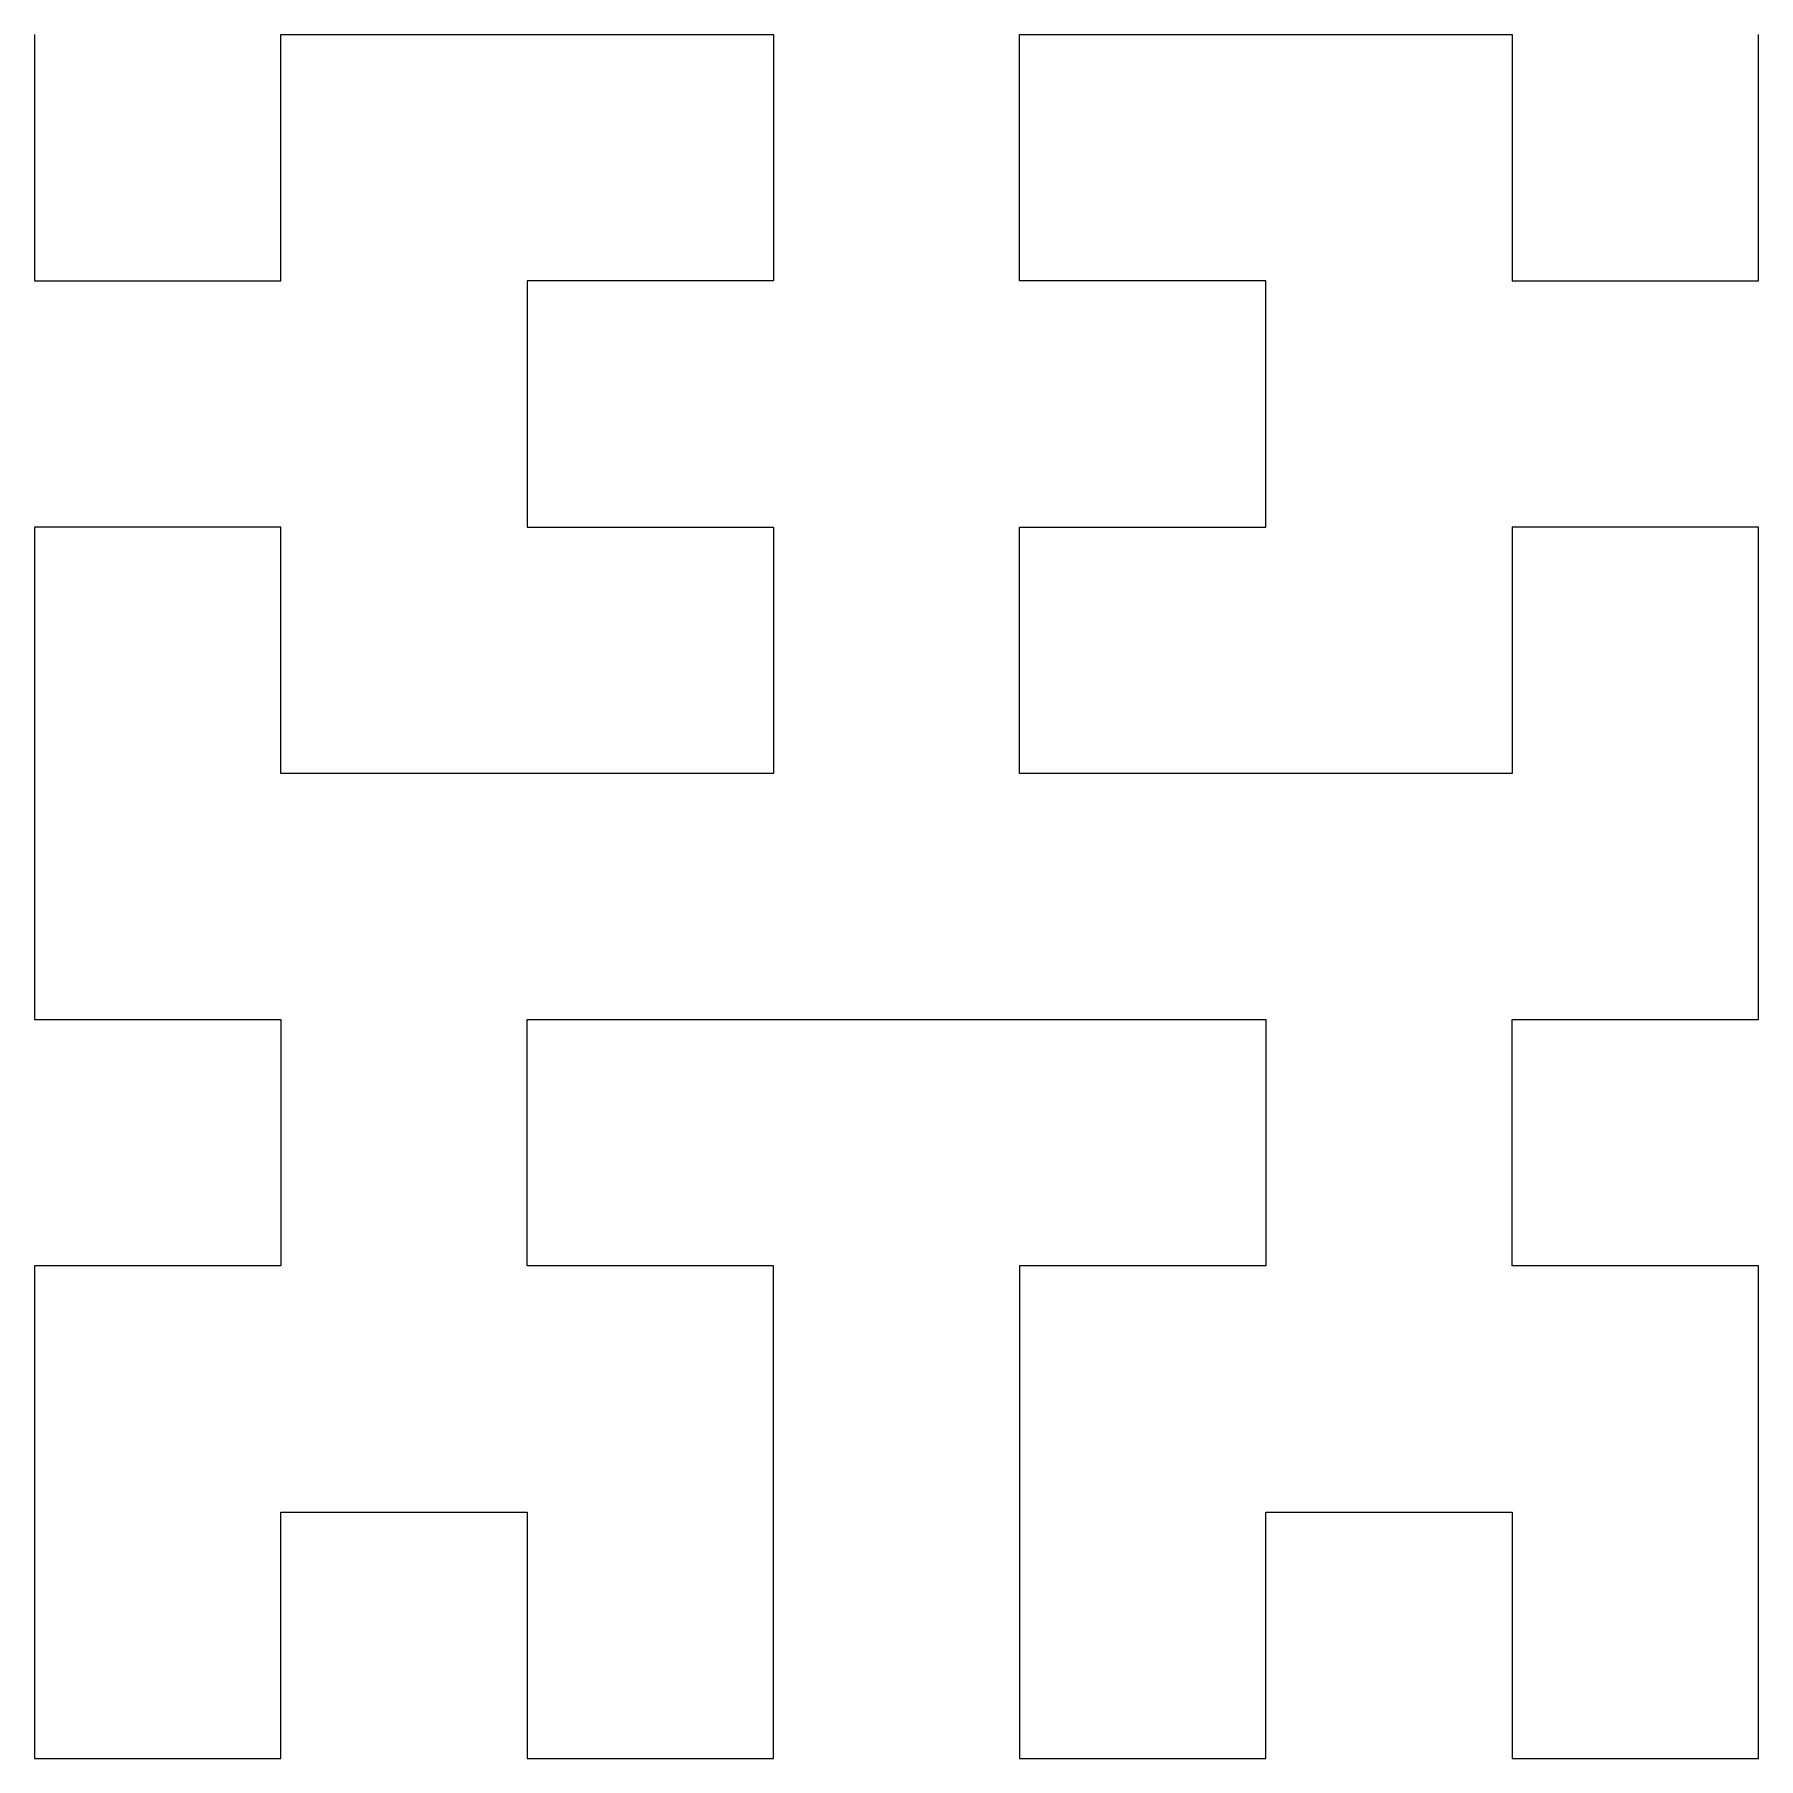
# Model space of a CAD drawing. Header units: millimetres. Extents: x 13 to 83, y 13 to 83.
import ezdxf

# ---------------------------------------------------------------- set-up
doc = ezdxf.new("R2010")
doc.units = ezdxf.units.MM
doc.layers.add('STUDY_GUIDES', color=7, linetype='Continuous')

msp = doc.modelspace()

# ---------------------------------------------------------------- linework, layer by layer
at = {"layer": 'STUDY_GUIDES'}
msp.add_lwpolyline([(13, 83), (13, 82.75), (13, 82.5), (13, 82.25), (13, 82), (13, 81.75), (13, 81.5), (13, 81.25), (13, 81), (13, 80.75), (13, 80.5), (13, 80.25), (13, 80), (13, 79.75), (13, 79.5), (13, 79.25), (13, 79), (13, 78.75), (13, 78.5), (13, 78.25), (13, 78), (13, 77.75), (13, 77.5), (13, 77.25), (13, 77), (13, 76.75), (13, 76.5), (13, 76.25), (13, 76), (13, 75.75), (13, 75.5), (13, 75.25), (13, 75), (13, 74.75), (13, 74.5), (13, 74.25), (13, 74), (13, 73.75), (13, 73.5), (13, 73.25), (13, 73), (13.25, 73), (13.5, 73), (13.75, 73), (14, 73), (14.25, 73), (14.5, 73), (14.75, 73), (15, 73), (15.25, 73), (15.5, 73), (15.75, 73), (16, 73), (16.25, 73), (16.5, 73), (16.75, 73), (17, 73), (17.25, 73), (17.5, 73), (17.75, 73), (18, 73), (18.25, 73), (18.5, 73), (18.75, 73), (19, 73), (19.25, 73), (19.5, 73), (19.75, 73), (20, 73), (20.25, 73), (20.5, 73), (20.75, 73), (21, 73), (21.25, 73), (21.5, 73), (21.75, 73), (22, 73), (22.25, 73), (22.5, 73), (22.75, 73), (23, 73), (23, 73.25), (23, 73.5), (23, 73.75), (23, 74), (23, 74.25), (23, 74.5), (23, 74.75), (23, 75), (23, 75.25), (23, 75.5), (23, 75.75), (23, 76), (23, 76.25), (23, 76.5), (23, 76.75), (23, 77), (23, 77.25), (23, 77.5), (23, 77.75), (23, 78), (23, 78.25), (23, 78.5), (23, 78.75), (23, 79), (23, 79.25), (23, 79.5), (23, 79.75), (23, 80), (23, 80.25), (23, 80.5), (23, 80.75), (23, 81), (23, 81.25), (23, 81.5), (23, 81.75), (23, 82), (23, 82.25), (23, 82.5), (23, 82.75), (23, 83), (23.25, 83), (23.5, 83), (23.75, 83), (24, 83), (24.25, 83), (24.5, 83), (24.75, 83), (25, 83), (25.25, 83), (25.5, 83), (25.75, 83), (26, 83), (26.25, 83), (26.5, 83), (26.75, 83), (27, 83), (27.25, 83), (27.5, 83), (27.75, 83), (28, 83), (28.25, 83), (28.5, 83), (28.75, 83), (29, 83), (29.25, 83), (29.5, 83), (29.75, 83), (30, 83), (30.25, 83), (30.5, 83), (30.75, 83), (31, 83), (31.25, 83), (31.5, 83), (31.75, 83), (32, 83), (32.25, 83), (32.5, 83), (32.75, 83), (33, 83), (33.25, 83), (33.5, 83), (33.75, 83), (34, 83), (34.25, 83), (34.5, 83), (34.75, 83), (35, 83), (35.25, 83), (35.5, 83), (35.75, 83), (36, 83), (36.25, 83), (36.5, 83), (36.75, 83), (37, 83), (37.25, 83), (37.5, 83), (37.75, 83), (38, 83), (38.25, 83), (38.5, 83), (38.75, 83), (39, 83), (39.25, 83), (39.5, 83), (39.75, 83), (40, 83), (40.25, 83), (40.5, 83), (40.75, 83), (41, 83), (41.25, 83), (41.5, 83), (41.75, 83), (42, 83), (42.25, 83), (42.5, 83), (42.75, 83), (43, 83), (43, 82.75), (43, 82.5), (43, 82.25), (43, 82), (43, 81.75), (43, 81.5), (43, 81.25), (43, 81), (43, 80.75), (43, 80.5), (43, 80.25), (43, 80), (43, 79.75), (43, 79.5), (43, 79.25), (43, 79), (43, 78.75), (43, 78.5), (43, 78.25), (43, 78), (43, 77.75), (43, 77.5), (43, 77.25), (43, 77), (43, 76.75), (43, 76.5), (43, 76.25), (43, 76), (43, 75.75), (43, 75.5), (43, 75.25), (43, 75), (43, 74.75), (43, 74.5), (43, 74.25), (43, 74), (43, 73.75), (43, 73.5), (43, 73.25), (43, 73), (42.75, 73), (42.5, 73), (42.25, 73), (42, 73), (41.75, 73), (41.5, 73), (41.25, 73), (41, 73), (40.75, 73), (40.5, 73), (40.25, 73), (40, 73), (39.75, 73), (39.5, 73), (39.25, 73), (39, 73), (38.75, 73), (38.5, 73), (38.25, 73), (38, 73), (37.75, 73), (37.5, 73), (37.25, 73), (37, 73), (36.75, 73), (36.5, 73), (36.25, 73), (36, 73), (35.75, 73), (35.5, 73), (35.25, 73), (35, 73), (34.75, 73), (34.5, 73), (34.25, 73), (34, 73), (33.75, 73), (33.5, 73), (33.25, 73), (33, 73), (33, 72.75), (33, 72.5), (33, 72.25), (33, 72), (33, 71.75), (33, 71.5), (33, 71.25), (33, 71), (33, 70.75), (33, 70.5), (33, 70.25), (33, 70), (33, 69.75), (33, 69.5), (33, 69.25), (33, 69), (33, 68.75), (33, 68.5), (33, 68.25), (33, 68), (33, 67.75), (33, 67.5), (33, 67.25), (33, 67), (33, 66.75), (33, 66.5), (33, 66.25), (33, 66), (33, 65.75), (33, 65.5), (33, 65.25), (33, 65), (33, 64.75), (33, 64.5), (33, 64.25), (33, 64), (33, 63.75), (33, 63.5), (33, 63.25), (33, 63), (33.25, 63), (33.5, 63), (33.75, 63), (34, 63), (34.25, 63), (34.5, 63), (34.75, 63), (35, 63), (35.25, 63), (35.5, 63), (35.75, 63), (36, 63), (36.25, 63), (36.5, 63), (36.75, 63), (37, 63), (37.25, 63), (37.5, 63), (37.75, 63), (38, 63), (38.25, 63), (38.5, 63), (38.75, 63), (39, 63), (39.25, 63), (39.5, 63), (39.75, 63), (40, 63), (40.25, 63), (40.5, 63), (40.75, 63), (41, 63), (41.25, 63), (41.5, 63), (41.75, 63), (42, 63), (42.25, 63), (42.5, 63), (42.75, 63), (43, 63), (43, 62.75), (43, 62.5), (43, 62.25), (43, 62), (43, 61.75), (43, 61.5), (43, 61.25), (43, 61), (43, 60.75), (43, 60.5), (43, 60.25), (43, 60), (43, 59.75), (43, 59.5), (43, 59.25), (43, 59), (43, 58.75), (43, 58.5), (43, 58.25), (43, 58), (43, 57.75), (43, 57.5), (43, 57.25), (43, 57), (43, 56.75), (43, 56.5), (43, 56.25), (43, 56), (43, 55.75), (43, 55.5), (43, 55.25), (43, 55), (43, 54.75), (43, 54.5), (43, 54.25), (43, 54), (43, 53.75), (43, 53.5), (43, 53.25), (43, 53), (42.75, 53), (42.5, 53), (42.25, 53), (42, 53), (41.75, 53), (41.5, 53), (41.25, 53), (41, 53), (40.75, 53), (40.5, 53), (40.25, 53), (40, 53), (39.75, 53), (39.5, 53), (39.25, 53), (39, 53), (38.75, 53), (38.5, 53), (38.25, 53), (38, 53), (37.75, 53), (37.5, 53), (37.25, 53), (37, 53), (36.75, 53), (36.5, 53), (36.25, 53), (36, 53), (35.75, 53), (35.5, 53), (35.25, 53), (35, 53), (34.75, 53), (34.5, 53), (34.25, 53), (34, 53), (33.75, 53), (33.5, 53), (33.25, 53), (33, 53), (32.75, 53), (32.5, 53), (32.25, 53), (32, 53), (31.75, 53), (31.5, 53), (31.25, 53), (31, 53), (30.75, 53), (30.5, 53), (30.25, 53), (30, 53), (29.75, 53), (29.5, 53), (29.25, 53), (29, 53), (28.75, 53), (28.5, 53), (28.25, 53), (28, 53), (27.75, 53), (27.5, 53), (27.25, 53), (27, 53), (26.75, 53), (26.5, 53), (26.25, 53), (26, 53), (25.75, 53), (25.5, 53), (25.25, 53), (25, 53), (24.75, 53), (24.5, 53), (24.25, 53), (24, 53), (23.75, 53), (23.5, 53), (23.25, 53), (23, 53), (23, 53.25), (23, 53.5), (23, 53.75), (23, 54), (23, 54.25), (23, 54.5), (23, 54.75), (23, 55), (23, 55.25), (23, 55.5), (23, 55.75), (23, 56), (23, 56.25), (23, 56.5), (23, 56.75), (23, 57), (23, 57.25), (23, 57.5), (23, 57.75), (23, 58), (23, 58.25), (23, 58.5), (23, 58.75), (23, 59), (23, 59.25), (23, 59.5), (23, 59.75), (23, 60), (23, 60.25), (23, 60.5), (23, 60.75), (23, 61), (23, 61.25), (23, 61.5), (23, 61.75), (23, 62), (23, 62.25), (23, 62.5), (23, 62.75), (23, 63), (22.75, 63), (22.5, 63), (22.25, 63), (22, 63), (21.75, 63), (21.5, 63), (21.25, 63), (21, 63), (20.75, 63), (20.5, 63), (20.25, 63), (20, 63), (19.75, 63), (19.5, 63), (19.25, 63), (19, 63), (18.75, 63), (18.5, 63), (18.25, 63), (18, 63), (17.75, 63), (17.5, 63), (17.25, 63), (17, 63), (16.75, 63), (16.5, 63), (16.25, 63), (16, 63), (15.75, 63), (15.5, 63), (15.25, 63), (15, 63), (14.75, 63), (14.5, 63), (14.25, 63), (14, 63), (13.75, 63), (13.5, 63), (13.25, 63), (13, 63), (13, 62.75), (13, 62.5), (13, 62.25), (13, 62), (13, 61.75), (13, 61.5), (13, 61.25), (13, 61), (13, 60.75), (13, 60.5), (13, 60.25), (13, 60), (13, 59.75), (13, 59.5), (13, 59.25), (13, 59), (13, 58.75), (13, 58.5), (13, 58.25), (13, 58), (13, 57.75), (13, 57.5), (13, 57.25), (13, 57), (13, 56.75), (13, 56.5), (13, 56.25), (13, 56), (13, 55.75), (13, 55.5), (13, 55.25), (13, 55), (13, 54.75), (13, 54.5), (13, 54.25), (13, 54), (13, 53.75), (13, 53.5), (13, 53.25), (13, 53), (13, 52.75), (13, 52.5), (13, 52.25), (13, 52), (13, 51.75), (13, 51.5), (13, 51.25), (13, 51), (13, 50.75), (13, 50.5), (13, 50.25), (13, 50), (13, 49.75), (13, 49.5), (13, 49.25), (13, 49), (13, 48.75), (13, 48.5), (13, 48.25), (13, 48), (13, 47.75), (13, 47.5), (13, 47.25), (13, 47), (13, 46.75), (13, 46.5), (13, 46.25), (13, 46), (13, 45.75), (13, 45.5), (13, 45.25), (13, 45), (13, 44.75), (13, 44.5), (13, 44.25), (13, 44), (13, 43.75), (13, 43.5), (13, 43.25), (13, 43), (13.25, 43), (13.5, 43), (13.75, 43), (14, 43), (14.25, 43), (14.5, 43), (14.75, 43), (15, 43), (15.25, 43), (15.5, 43), (15.75, 43), (16, 43), (16.25, 43), (16.5, 43), (16.75, 43), (17, 43), (17.25, 43), (17.5, 43), (17.75, 43), (18, 43), (18.25, 43), (18.5, 43), (18.75, 43), (19, 43), (19.25, 43), (19.5, 43), (19.75, 43), (20, 43), (20.25, 43), (20.5, 43), (20.75, 43), (21, 43), (21.25, 43), (21.5, 43), (21.75, 43), (22, 43), (22.25, 43), (22.5, 43), (22.75, 43), (23, 43), (23, 42.75), (23, 42.5), (23, 42.25), (23, 42), (23, 41.75), (23, 41.5), (23, 41.25), (23, 41), (23, 40.75), (23, 40.5), (23, 40.25), (23, 40), (23, 39.75), (23, 39.5), (23, 39.25), (23, 39), (23, 38.75), (23, 38.5), (23, 38.25), (23, 38), (23, 37.75), (23, 37.5), (23, 37.25), (23, 37), (23, 36.75), (23, 36.5), (23, 36.25), (23, 36), (23, 35.75), (23, 35.5), (23, 35.25), (23, 35), (23, 34.75), (23, 34.5), (23, 34.25), (23, 34), (23, 33.75), (23, 33.5), (23, 33.25), (23, 33), (22.75, 33), (22.5, 33), (22.25, 33), (22, 33), (21.75, 33), (21.5, 33), (21.25, 33), (21, 33), (20.75, 33), (20.5, 33), (20.25, 33), (20, 33), (19.75, 33), (19.5, 33), (19.25, 33), (19, 33), (18.75, 33), (18.5, 33), (18.25, 33), (18, 33), (17.75, 33), (17.5, 33), (17.25, 33), (17, 33), (16.75, 33), (16.5, 33), (16.25, 33), (16, 33), (15.75, 33), (15.5, 33), (15.25, 33), (15, 33), (14.75, 33), (14.5, 33), (14.25, 33), (14, 33), (13.75, 33), (13.5, 33), (13.25, 33), (13, 33), (13, 32.75), (13, 32.5), (13, 32.25), (13, 32), (13, 31.75), (13, 31.5), (13, 31.25), (13, 31), (13, 30.75), (13, 30.5), (13, 30.25), (13, 30), (13, 29.75), (13, 29.5), (13, 29.25), (13, 29), (13, 28.75), (13, 28.5), (13, 28.25), (13, 28), (13, 27.75), (13, 27.5), (13, 27.25), (13, 27), (13, 26.75), (13, 26.5), (13, 26.25), (13, 26), (13, 25.75), (13, 25.5), (13, 25.25), (13, 25), (13, 24.75), (13, 24.5), (13, 24.25), (13, 24), (13, 23.75), (13, 23.5), (13, 23.25), (13, 23), (13, 22.75), (13, 22.5), (13, 22.25), (13, 22), (13, 21.75), (13, 21.5), (13, 21.25), (13, 21), (13, 20.75), (13, 20.5), (13, 20.25), (13, 20), (13, 19.75), (13, 19.5), (13, 19.25), (13, 19), (13, 18.75), (13, 18.5), (13, 18.25), (13, 18), (13, 17.75), (13, 17.5), (13, 17.25), (13, 17), (13, 16.75), (13, 16.5), (13, 16.25), (13, 16), (13, 15.75), (13, 15.5), (13, 15.25), (13, 15), (13, 14.75), (13, 14.5), (13, 14.25), (13, 14), (13, 13.75), (13, 13.5), (13, 13.25), (13, 13), (13.25, 13), (13.5, 13), (13.75, 13), (14, 13), (14.25, 13), (14.5, 13), (14.75, 13), (15, 13), (15.25, 13), (15.5, 13), (15.75, 13), (16, 13), (16.25, 13), (16.5, 13), (16.75, 13), (17, 13), (17.25, 13), (17.5, 13), (17.75, 13), (18, 13), (18.25, 13), (18.5, 13), (18.75, 13), (19, 13), (19.25, 13), (19.5, 13), (19.75, 13), (20, 13), (20.25, 13), (20.5, 13), (20.75, 13), (21, 13), (21.25, 13), (21.5, 13), (21.75, 13), (22, 13), (22.25, 13), (22.5, 13), (22.75, 13), (23, 13), (23, 13.25), (23, 13.5), (23, 13.75), (23, 14), (23, 14.25), (23, 14.5), (23, 14.75), (23, 15), (23, 15.25), (23, 15.5), (23, 15.75), (23, 16), (23, 16.25), (23, 16.5), (23, 16.75), (23, 17), (23, 17.25), (23, 17.5), (23, 17.75), (23, 18), (23, 18.25), (23, 18.5), (23, 18.75), (23, 19), (23, 19.25), (23, 19.5), (23, 19.75), (23, 20), (23, 20.25), (23, 20.5), (23, 20.75), (23, 21), (23, 21.25), (23, 21.5), (23, 21.75), (23, 22), (23, 22.25), (23, 22.5), (23, 22.75), (23, 23), (23.25, 23), (23.5, 23), (23.75, 23), (24, 23), (24.25, 23), (24.5, 23), (24.75, 23), (25, 23), (25.25, 23), (25.5, 23), (25.75, 23), (26, 23), (26.25, 23), (26.5, 23), (26.75, 23), (27, 23), (27.25, 23), (27.5, 23), (27.75, 23), (28, 23), (28.25, 23), (28.5, 23), (28.75, 23), (29, 23), (29.25, 23), (29.5, 23), (29.75, 23), (30, 23), (30.25, 23), (30.5, 23), (30.75, 23), (31, 23), (31.25, 23), (31.5, 23), (31.75, 23), (32, 23), (32.25, 23), (32.5, 23), (32.75, 23), (33, 23), (33, 22.75), (33, 22.5), (33, 22.25), (33, 22), (33, 21.75), (33, 21.5), (33, 21.25), (33, 21), (33, 20.75), (33, 20.5), (33, 20.25), (33, 20), (33, 19.75), (33, 19.5), (33, 19.25), (33, 19), (33, 18.75), (33, 18.5), (33, 18.25), (33, 18), (33, 17.75), (33, 17.5), (33, 17.25), (33, 17), (33, 16.75), (33, 16.5), (33, 16.25), (33, 16), (33, 15.75), (33, 15.5), (33, 15.25), (33, 15), (33, 14.75), (33, 14.5), (33, 14.25), (33, 14), (33, 13.75), (33, 13.5), (33, 13.25), (33, 13), (33.25, 13), (33.5, 13), (33.75, 13), (34, 13), (34.25, 13), (34.5, 13), (34.75, 13), (35, 13), (35.25, 13), (35.5, 13), (35.75, 13), (36, 13), (36.25, 13), (36.5, 13), (36.75, 13), (37, 13), (37.25, 13), (37.5, 13), (37.75, 13), (38, 13), (38.25, 13), (38.5, 13), (38.75, 13), (39, 13), (39.25, 13), (39.5, 13), (39.75, 13), (40, 13), (40.25, 13), (40.5, 13), (40.75, 13), (41, 13), (41.25, 13), (41.5, 13), (41.75, 13), (42, 13), (42.25, 13), (42.5, 13), (42.75, 13), (43, 13), (43, 13.25), (43, 13.5), (43, 13.75), (43, 14), (43, 14.25), (43, 14.5), (43, 14.75), (43, 15), (43, 15.25), (43, 15.5), (43, 15.75), (43, 16), (43, 16.25), (43, 16.5), (43, 16.75), (43, 17), (43, 17.25), (43, 17.5), (43, 17.75), (43, 18), (43, 18.25), (43, 18.5), (43, 18.75), (43, 19), (43, 19.25), (43, 19.5), (43, 19.75), (43, 20), (43, 20.25), (43, 20.5), (43, 20.75), (43, 21), (43, 21.25), (43, 21.5), (43, 21.75), (43, 22), (43, 22.25), (43, 22.5), (43, 22.75), (43, 23), (43, 23.25), (43, 23.5), (43, 23.75), (43, 24), (43, 24.25), (43, 24.5), (43, 24.75), (43, 25), (43, 25.25), (43, 25.5), (43, 25.75), (43, 26), (43, 26.25), (43, 26.5), (43, 26.75), (43, 27), (43, 27.25), (43, 27.5), (43, 27.75), (43, 28), (43, 28.25), (43, 28.5), (43, 28.75), (43, 29), (43, 29.25), (43, 29.5), (43, 29.75), (43, 30), (43, 30.25), (43, 30.5), (43, 30.75), (43, 31), (43, 31.25), (43, 31.5), (43, 31.75), (43, 32), (43, 32.25), (43, 32.5), (43, 32.75), (43, 33), (42.75, 33), (42.5, 33), (42.25, 33), (42, 33), (41.75, 33), (41.5, 33), (41.25, 33), (41, 33), (40.75, 33), (40.5, 33), (40.25, 33), (40, 33), (39.75, 33), (39.5, 33), (39.25, 33), (39, 33), (38.75, 33), (38.5, 33), (38.25, 33), (38, 33), (37.75, 33), (37.5, 33), (37.25, 33), (37, 33), (36.75, 33), (36.5, 33), (36.25, 33), (36, 33), (35.75, 33), (35.5, 33), (35.25, 33), (35, 33), (34.75, 33), (34.5, 33), (34.25, 33), (34, 33), (33.75, 33), (33.5, 33), (33.25, 33), (33, 33), (33, 33.25), (33, 33.5), (33, 33.75), (33, 34), (33, 34.25), (33, 34.5), (33, 34.75), (33, 35), (33, 35.25), (33, 35.5), (33, 35.75), (33, 36), (33, 36.25), (33, 36.5), (33, 36.75), (33, 37), (33, 37.25), (33, 37.5), (33, 37.75), (33, 38), (33, 38.25), (33, 38.5), (33, 38.75), (33, 39), (33, 39.25), (33, 39.5), (33, 39.75), (33, 40), (33, 40.25), (33, 40.5), (33, 40.75), (33, 41), (33, 41.25), (33, 41.5), (33, 41.75), (33, 42), (33, 42.25), (33, 42.5), (33, 42.75), (33, 43), (33.25, 43), (33.5, 43), (33.75, 43), (34, 43), (34.25, 43), (34.5, 43), (34.75, 43), (35, 43), (35.25, 43), (35.5, 43), (35.75, 43), (36, 43), (36.25, 43), (36.5, 43), (36.75, 43), (37, 43), (37.25, 43), (37.5, 43), (37.75, 43), (38, 43), (38.25, 43), (38.5, 43), (38.75, 43), (39, 43), (39.25, 43), (39.5, 43), (39.75, 43), (40, 43), (40.25, 43), (40.5, 43), (40.75, 43), (41, 43), (41.25, 43), (41.5, 43), (41.75, 43), (42, 43), (42.25, 43), (42.5, 43), (42.75, 43), (43, 43), (43.25, 43), (43.5, 43), (43.75, 43), (44, 43), (44.25, 43), (44.5, 43), (44.75, 43), (45, 43), (45.25, 43), (45.5, 43), (45.75, 43), (46, 43), (46.25, 43), (46.5, 43), (46.75, 43), (47, 43), (47.25, 43), (47.5, 43), (47.75, 43), (48, 43), (48.25, 43), (48.5, 43), (48.75, 43), (49, 43), (49.25, 43), (49.5, 43), (49.75, 43), (50, 43), (50.25, 43), (50.5, 43), (50.75, 43), (51, 43), (51.25, 43), (51.5, 43), (51.75, 43), (52, 43), (52.25, 43), (52.5, 43), (52.75, 43), (53, 43), (53.25, 43), (53.5, 43), (53.75, 43), (54, 43), (54.25, 43), (54.5, 43), (54.75, 43), (55, 43), (55.25, 43), (55.5, 43), (55.75, 43), (56, 43), (56.25, 43), (56.5, 43), (56.75, 43), (57, 43), (57.25, 43), (57.5, 43), (57.75, 43), (58, 43), (58.25, 43), (58.5, 43), (58.75, 43), (59, 43), (59.25, 43), (59.5, 43), (59.75, 43), (60, 43), (60.25, 43), (60.5, 43), (60.75, 43), (61, 43), (61.25, 43), (61.5, 43), (61.75, 43), (62, 43), (62.25, 43), (62.5, 43), (62.75, 43), (63, 43), (63, 42.75), (63, 42.5), (63, 42.25), (63, 42), (63, 41.75), (63, 41.5), (63, 41.25), (63, 41), (63, 40.75), (63, 40.5), (63, 40.25), (63, 40), (63, 39.75), (63, 39.5), (63, 39.25), (63, 39), (63, 38.75), (63, 38.5), (63, 38.25), (63, 38), (63, 37.75), (63, 37.5), (63, 37.25), (63, 37), (63, 36.75), (63, 36.5), (63, 36.25), (63, 36), (63, 35.75), (63, 35.5), (63, 35.25), (63, 35), (63, 34.75), (63, 34.5), (63, 34.25), (63, 34), (63, 33.75), (63, 33.5), (63, 33.25), (63, 33), (62.75, 33), (62.5, 33), (62.25, 33), (62, 33), (61.75, 33), (61.5, 33), (61.25, 33), (61, 33), (60.75, 33), (60.5, 33), (60.25, 33), (60, 33), (59.75, 33), (59.5, 33), (59.25, 33), (59, 33), (58.75, 33), (58.5, 33), (58.25, 33), (58, 33), (57.75, 33), (57.5, 33), (57.25, 33), (57, 33), (56.75, 33), (56.5, 33), (56.25, 33), (56, 33), (55.75, 33), (55.5, 33), (55.25, 33), (55, 33), (54.75, 33), (54.5, 33), (54.25, 33), (54, 33), (53.75, 33), (53.5, 33), (53.25, 33), (53, 33), (53, 32.75), (53, 32.5), (53, 32.25), (53, 32), (53, 31.75), (53, 31.5), (53, 31.25), (53, 31), (53, 30.75), (53, 30.5), (53, 30.25), (53, 30), (53, 29.75), (53, 29.5), (53, 29.25), (53, 29), (53, 28.75), (53, 28.5), (53, 28.25), (53, 28), (53, 27.75), (53, 27.5), (53, 27.25), (53, 27), (53, 26.75), (53, 26.5), (53, 26.25), (53, 26), (53, 25.75), (53, 25.5), (53, 25.25), (53, 25), (53, 24.75), (53, 24.5), (53, 24.25), (53, 24), (53, 23.75), (53, 23.5), (53, 23.25), (53, 23), (53, 22.75), (53, 22.5), (53, 22.25), (53, 22), (53, 21.75), (53, 21.5), (53, 21.25), (53, 21), (53, 20.75), (53, 20.5), (53, 20.25), (53, 20), (53, 19.75), (53, 19.5), (53, 19.25), (53, 19), (53, 18.75), (53, 18.5), (53, 18.25), (53, 18), (53, 17.75), (53, 17.5), (53, 17.25), (53, 17), (53, 16.75), (53, 16.5), (53, 16.25), (53, 16), (53, 15.75), (53, 15.5), (53, 15.25), (53, 15), (53, 14.75), (53, 14.5), (53, 14.25), (53, 14), (53, 13.75), (53, 13.5), (53, 13.25), (53, 13), (53.25, 13), (53.5, 13), (53.75, 13), (54, 13), (54.25, 13), (54.5, 13), (54.75, 13), (55, 13), (55.25, 13), (55.5, 13), (55.75, 13), (56, 13), (56.25, 13), (56.5, 13), (56.75, 13), (57, 13), (57.25, 13), (57.5, 13), (57.75, 13), (58, 13), (58.25, 13), (58.5, 13), (58.75, 13), (59, 13), (59.25, 13), (59.5, 13), (59.75, 13), (60, 13), (60.25, 13), (60.5, 13), (60.75, 13), (61, 13), (61.25, 13), (61.5, 13), (61.75, 13), (62, 13), (62.25, 13), (62.5, 13), (62.75, 13), (63, 13), (63, 13.25), (63, 13.5), (63, 13.75), (63, 14), (63, 14.25), (63, 14.5), (63, 14.75), (63, 15), (63, 15.25), (63, 15.5), (63, 15.75), (63, 16), (63, 16.25), (63, 16.5), (63, 16.75), (63, 17), (63, 17.25), (63, 17.5), (63, 17.75), (63, 18), (63, 18.25), (63, 18.5), (63, 18.75), (63, 19), (63, 19.25), (63, 19.5), (63, 19.75), (63, 20), (63, 20.25), (63, 20.5), (63, 20.75), (63, 21), (63, 21.25), (63, 21.5), (63, 21.75), (63, 22), (63, 22.25), (63, 22.5), (63, 22.75), (63, 23), (63.25, 23), (63.5, 23), (63.75, 23), (64, 23), (64.25, 23), (64.5, 23), (64.75, 23), (65, 23), (65.25, 23), (65.5, 23), (65.75, 23), (66, 23), (66.25, 23), (66.5, 23), (66.75, 23), (67, 23), (67.25, 23), (67.5, 23), (67.75, 23), (68, 23), (68.25, 23), (68.5, 23), (68.75, 23), (69, 23), (69.25, 23), (69.5, 23), (69.75, 23), (70, 23), (70.25, 23), (70.5, 23), (70.75, 23), (71, 23), (71.25, 23), (71.5, 23), (71.75, 23), (72, 23), (72.25, 23), (72.5, 23), (72.75, 23), (73, 23), (73, 22.75), (73, 22.5), (73, 22.25), (73, 22), (73, 21.75), (73, 21.5), (73, 21.25), (73, 21), (73, 20.75), (73, 20.5), (73, 20.25), (73, 20), (73, 19.75), (73, 19.5), (73, 19.25), (73, 19), (73, 18.75), (73, 18.5), (73, 18.25), (73, 18), (73, 17.75), (73, 17.5), (73, 17.25), (73, 17), (73, 16.75), (73, 16.5), (73, 16.25), (73, 16), (73, 15.75), (73, 15.5), (73, 15.25), (73, 15), (73, 14.75), (73, 14.5), (73, 14.25), (73, 14), (73, 13.75), (73, 13.5), (73, 13.25), (73, 13), (73.25, 13), (73.5, 13), (73.75, 13), (74, 13), (74.25, 13), (74.5, 13), (74.75, 13), (75, 13), (75.25, 13), (75.5, 13), (75.75, 13), (76, 13), (76.25, 13), (76.5, 13), (76.75, 13), (77, 13), (77.25, 13), (77.5, 13), (77.75, 13), (78, 13), (78.25, 13), (78.5, 13), (78.75, 13), (79, 13), (79.25, 13), (79.5, 13), (79.75, 13), (80, 13), (80.25, 13), (80.5, 13), (80.75, 13), (81, 13), (81.25, 13), (81.5, 13), (81.75, 13), (82, 13), (82.25, 13), (82.5, 13), (82.75, 13), (83, 13), (83, 13.25), (83, 13.5), (83, 13.75), (83, 14), (83, 14.25), (83, 14.5), (83, 14.75), (83, 15), (83, 15.25), (83, 15.5), (83, 15.75), (83, 16), (83, 16.25), (83, 16.5), (83, 16.75), (83, 17), (83, 17.25), (83, 17.5), (83, 17.75), (83, 18), (83, 18.25), (83, 18.5), (83, 18.75), (83, 19), (83, 19.25), (83, 19.5), (83, 19.75), (83, 20), (83, 20.25), (83, 20.5), (83, 20.75), (83, 21), (83, 21.25), (83, 21.5), (83, 21.75), (83, 22), (83, 22.25), (83, 22.5), (83, 22.75), (83, 23), (83, 23.25), (83, 23.5), (83, 23.75), (83, 24), (83, 24.25), (83, 24.5), (83, 24.75), (83, 25), (83, 25.25), (83, 25.5), (83, 25.75), (83, 26), (83, 26.25), (83, 26.5), (83, 26.75), (83, 27), (83, 27.25), (83, 27.5), (83, 27.75), (83, 28), (83, 28.25), (83, 28.5), (83, 28.75), (83, 29), (83, 29.25), (83, 29.5), (83, 29.75), (83, 30), (83, 30.25), (83, 30.5), (83, 30.75), (83, 31), (83, 31.25), (83, 31.5), (83, 31.75), (83, 32), (83, 32.25), (83, 32.5), (83, 32.75), (83, 33), (82.75, 33), (82.5, 33), (82.25, 33), (82, 33), (81.75, 33), (81.5, 33), (81.25, 33), (81, 33), (80.75, 33), (80.5, 33), (80.25, 33), (80, 33), (79.75, 33), (79.5, 33), (79.25, 33), (79, 33), (78.75, 33), (78.5, 33), (78.25, 33), (78, 33), (77.75, 33), (77.5, 33), (77.25, 33), (77, 33), (76.75, 33), (76.5, 33), (76.25, 33), (76, 33), (75.75, 33), (75.5, 33), (75.25, 33), (75, 33), (74.75, 33), (74.5, 33), (74.25, 33), (74, 33), (73.75, 33), (73.5, 33), (73.25, 33), (73, 33), (73, 33.25), (73, 33.5), (73, 33.75), (73, 34), (73, 34.25), (73, 34.5), (73, 34.75), (73, 35), (73, 35.25), (73, 35.5), (73, 35.75), (73, 36), (73, 36.25), (73, 36.5), (73, 36.75), (73, 37), (73, 37.25), (73, 37.5), (73, 37.75), (73, 38), (73, 38.25), (73, 38.5), (73, 38.75), (73, 39), (73, 39.25), (73, 39.5), (73, 39.75), (73, 40), (73, 40.25), (73, 40.5), (73, 40.75), (73, 41), (73, 41.25), (73, 41.5), (73, 41.75), (73, 42), (73, 42.25), (73, 42.5), (73, 42.75), (73, 43), (73.25, 43), (73.5, 43), (73.75, 43), (74, 43), (74.25, 43), (74.5, 43), (74.75, 43), (75, 43), (75.25, 43), (75.5, 43), (75.75, 43), (76, 43), (76.25, 43), (76.5, 43), (76.75, 43), (77, 43), (77.25, 43), (77.5, 43), (77.75, 43), (78, 43), (78.25, 43), (78.5, 43), (78.75, 43), (79, 43), (79.25, 43), (79.5, 43), (79.75, 43), (80, 43), (80.25, 43), (80.5, 43), (80.75, 43), (81, 43), (81.25, 43), (81.5, 43), (81.75, 43), (82, 43), (82.25, 43), (82.5, 43), (82.75, 43), (83, 43), (83, 43.25), (83, 43.5), (83, 43.75), (83, 44), (83, 44.25), (83, 44.5), (83, 44.75), (83, 45), (83, 45.25), (83, 45.5), (83, 45.75), (83, 46), (83, 46.25), (83, 46.5), (83, 46.75), (83, 47), (83, 47.25), (83, 47.5), (83, 47.75), (83, 48), (83, 48.25), (83, 48.5), (83, 48.75), (83, 49), (83, 49.25), (83, 49.5), (83, 49.75), (83, 50), (83, 50.25), (83, 50.5), (83, 50.75), (83, 51), (83, 51.25), (83, 51.5), (83, 51.75), (83, 52), (83, 52.25), (83, 52.5), (83, 52.75), (83, 53), (83, 53.25), (83, 53.5), (83, 53.75), (83, 54), (83, 54.25), (83, 54.5), (83, 54.75), (83, 55), (83, 55.25), (83, 55.5), (83, 55.75), (83, 56), (83, 56.25), (83, 56.5), (83, 56.75), (83, 57), (83, 57.25), (83, 57.5), (83, 57.75), (83, 58), (83, 58.25), (83, 58.5), (83, 58.75), (83, 59), (83, 59.25), (83, 59.5), (83, 59.75), (83, 60), (83, 60.25), (83, 60.5), (83, 60.75), (83, 61), (83, 61.25), (83, 61.5), (83, 61.75), (83, 62), (83, 62.25), (83, 62.5), (83, 62.75), (83, 63), (82.75, 63), (82.5, 63), (82.25, 63), (82, 63), (81.75, 63), (81.5, 63), (81.25, 63), (81, 63), (80.75, 63), (80.5, 63), (80.25, 63), (80, 63), (79.75, 63), (79.5, 63), (79.25, 63), (79, 63), (78.75, 63), (78.5, 63), (78.25, 63), (78, 63), (77.75, 63), (77.5, 63), (77.25, 63), (77, 63), (76.75, 63), (76.5, 63), (76.25, 63), (76, 63), (75.75, 63), (75.5, 63), (75.25, 63), (75, 63), (74.75, 63), (74.5, 63), (74.25, 63), (74, 63), (73.75, 63), (73.5, 63), (73.25, 63), (73, 63), (73, 62.75), (73, 62.5), (73, 62.25), (73, 62), (73, 61.75), (73, 61.5), (73, 61.25), (73, 61), (73, 60.75), (73, 60.5), (73, 60.25), (73, 60), (73, 59.75), (73, 59.5), (73, 59.25), (73, 59), (73, 58.75), (73, 58.5), (73, 58.25), (73, 58), (73, 57.75), (73, 57.5), (73, 57.25), (73, 57), (73, 56.75), (73, 56.5), (73, 56.25), (73, 56), (73, 55.75), (73, 55.5), (73, 55.25), (73, 55), (73, 54.75), (73, 54.5), (73, 54.25), (73, 54), (73, 53.75), (73, 53.5), (73, 53.25), (73, 53), (72.75, 53), (72.5, 53), (72.25, 53), (72, 53), (71.75, 53), (71.5, 53), (71.25, 53), (71, 53), (70.75, 53), (70.5, 53), (70.25, 53), (70, 53), (69.75, 53), (69.5, 53), (69.25, 53), (69, 53), (68.75, 53), (68.5, 53), (68.25, 53), (68, 53), (67.75, 53), (67.5, 53), (67.25, 53), (67, 53), (66.75, 53), (66.5, 53), (66.25, 53), (66, 53), (65.75, 53), (65.5, 53), (65.25, 53), (65, 53), (64.75, 53), (64.5, 53), (64.25, 53), (64, 53), (63.75, 53), (63.5, 53), (63.25, 53), (63, 53), (62.75, 53), (62.5, 53), (62.25, 53), (62, 53), (61.75, 53), (61.5, 53), (61.25, 53), (61, 53), (60.75, 53), (60.5, 53), (60.25, 53), (60, 53), (59.75, 53), (59.5, 53), (59.25, 53), (59, 53), (58.75, 53), (58.5, 53), (58.25, 53), (58, 53), (57.75, 53), (57.5, 53), (57.25, 53), (57, 53), (56.75, 53), (56.5, 53), (56.25, 53), (56, 53), (55.75, 53), (55.5, 53), (55.25, 53), (55, 53), (54.75, 53), (54.5, 53), (54.25, 53), (54, 53), (53.75, 53), (53.5, 53), (53.25, 53), (53, 53), (53, 53.25), (53, 53.5), (53, 53.75), (53, 54), (53, 54.25), (53, 54.5), (53, 54.75), (53, 55), (53, 55.25), (53, 55.5), (53, 55.75), (53, 56), (53, 56.25), (53, 56.5), (53, 56.75), (53, 57), (53, 57.25), (53, 57.5), (53, 57.75), (53, 58), (53, 58.25), (53, 58.5), (53, 58.75), (53, 59), (53, 59.25), (53, 59.5), (53, 59.75), (53, 60), (53, 60.25), (53, 60.5), (53, 60.75), (53, 61), (53, 61.25), (53, 61.5), (53, 61.75), (53, 62), (53, 62.25), (53, 62.5), (53, 62.75), (53, 63), (53.25, 63), (53.5, 63), (53.75, 63), (54, 63), (54.25, 63), (54.5, 63), (54.75, 63), (55, 63), (55.25, 63), (55.5, 63), (55.75, 63), (56, 63), (56.25, 63), (56.5, 63), (56.75, 63), (57, 63), (57.25, 63), (57.5, 63), (57.75, 63), (58, 63), (58.25, 63), (58.5, 63), (58.75, 63), (59, 63), (59.25, 63), (59.5, 63), (59.75, 63), (60, 63), (60.25, 63), (60.5, 63), (60.75, 63), (61, 63), (61.25, 63), (61.5, 63), (61.75, 63), (62, 63), (62.25, 63), (62.5, 63), (62.75, 63), (63, 63), (63, 63.25), (63, 63.5), (63, 63.75), (63, 64), (63, 64.25), (63, 64.5), (63, 64.75), (63, 65), (63, 65.25), (63, 65.5), (63, 65.75), (63, 66), (63, 66.25), (63, 66.5), (63, 66.75), (63, 67), (63, 67.25), (63, 67.5), (63, 67.75), (63, 68), (63, 68.25), (63, 68.5), (63, 68.75), (63, 69), (63, 69.25), (63, 69.5), (63, 69.75), (63, 70), (63, 70.25), (63, 70.5), (63, 70.75), (63, 71), (63, 71.25), (63, 71.5), (63, 71.75), (63, 72), (63, 72.25), (63, 72.5), (63, 72.75), (63, 73), (62.75, 73), (62.5, 73), (62.25, 73), (62, 73), (61.75, 73), (61.5, 73), (61.25, 73), (61, 73), (60.75, 73), (60.5, 73), (60.25, 73), (60, 73), (59.75, 73), (59.5, 73), (59.25, 73), (59, 73), (58.75, 73), (58.5, 73), (58.25, 73), (58, 73), (57.75, 73), (57.5, 73), (57.25, 73), (57, 73), (56.75, 73), (56.5, 73), (56.25, 73), (56, 73), (55.75, 73), (55.5, 73), (55.25, 73), (55, 73), (54.75, 73), (54.5, 73), (54.25, 73), (54, 73), (53.75, 73), (53.5, 73), (53.25, 73), (53, 73), (53, 73.25), (53, 73.5), (53, 73.75), (53, 74), (53, 74.25), (53, 74.5), (53, 74.75), (53, 75), (53, 75.25), (53, 75.5), (53, 75.75), (53, 76), (53, 76.25), (53, 76.5), (53, 76.75), (53, 77), (53, 77.25), (53, 77.5), (53, 77.75), (53, 78), (53, 78.25), (53, 78.5), (53, 78.75), (53, 79), (53, 79.25), (53, 79.5), (53, 79.75), (53, 80), (53, 80.25), (53, 80.5), (53, 80.75), (53, 81), (53, 81.25), (53, 81.5), (53, 81.75), (53, 82), (53, 82.25), (53, 82.5), (53, 82.75), (53, 83), (53.25, 83), (53.5, 83), (53.75, 83), (54, 83), (54.25, 83), (54.5, 83), (54.75, 83), (55, 83), (55.25, 83), (55.5, 83), (55.75, 83), (56, 83), (56.25, 83), (56.5, 83), (56.75, 83), (57, 83), (57.25, 83), (57.5, 83), (57.75, 83), (58, 83), (58.25, 83), (58.5, 83), (58.75, 83), (59, 83), (59.25, 83), (59.5, 83), (59.75, 83), (60, 83), (60.25, 83), (60.5, 83), (60.75, 83), (61, 83), (61.25, 83), (61.5, 83), (61.75, 83), (62, 83), (62.25, 83), (62.5, 83), (62.75, 83), (63, 83), (63.25, 83), (63.5, 83), (63.75, 83), (64, 83), (64.25, 83), (64.5, 83), (64.75, 83), (65, 83), (65.25, 83), (65.5, 83), (65.75, 83), (66, 83), (66.25, 83), (66.5, 83), (66.75, 83), (67, 83), (67.25, 83), (67.5, 83), (67.75, 83), (68, 83), (68.25, 83), (68.5, 83), (68.75, 83), (69, 83), (69.25, 83), (69.5, 83), (69.75, 83), (70, 83), (70.25, 83), (70.5, 83), (70.75, 83), (71, 83), (71.25, 83), (71.5, 83), (71.75, 83), (72, 83), (72.25, 83), (72.5, 83), (72.75, 83), (73, 83), (73, 82.75), (73, 82.5), (73, 82.25), (73, 82), (73, 81.75), (73, 81.5), (73, 81.25), (73, 81), (73, 80.75), (73, 80.5), (73, 80.25), (73, 80), (73, 79.75), (73, 79.5), (73, 79.25), (73, 79), (73, 78.75), (73, 78.5), (73, 78.25), (73, 78), (73, 77.75), (73, 77.5), (73, 77.25), (73, 77), (73, 76.75), (73, 76.5), (73, 76.25), (73, 76), (73, 75.75), (73, 75.5), (73, 75.25), (73, 75), (73, 74.75), (73, 74.5), (73, 74.25), (73, 74), (73, 73.75), (73, 73.5), (73, 73.25), (73, 73), (73.25, 73), (73.5, 73), (73.75, 73), (74, 73), (74.25, 73), (74.5, 73), (74.75, 73), (75, 73), (75.25, 73), (75.5, 73), (75.75, 73), (76, 73), (76.25, 73), (76.5, 73), (76.75, 73), (77, 73), (77.25, 73), (77.5, 73), (77.75, 73), (78, 73), (78.25, 73), (78.5, 73), (78.75, 73), (79, 73), (79.25, 73), (79.5, 73), (79.75, 73), (80, 73), (80.25, 73), (80.5, 73), (80.75, 73), (81, 73), (81.25, 73), (81.5, 73), (81.75, 73), (82, 73), (82.25, 73), (82.5, 73), (82.75, 73), (83, 73), (83, 73.25), (83, 73.5), (83, 73.75), (83, 74), (83, 74.25), (83, 74.5), (83, 74.75), (83, 75), (83, 75.25), (83, 75.5), (83, 75.75), (83, 76), (83, 76.25), (83, 76.5), (83, 76.75), (83, 77), (83, 77.25), (83, 77.5), (83, 77.75), (83, 78), (83, 78.25), (83, 78.5), (83, 78.75), (83, 79), (83, 79.25), (83, 79.5), (83, 79.75), (83, 80), (83, 80.25), (83, 80.5), (83, 80.75), (83, 81), (83, 81.25), (83, 81.5), (83, 81.75), (83, 82), (83, 82.25), (83, 82.5), (83, 82.75), (83, 83)], dxfattribs=at)

doc.saveas('drawing.dxf')
